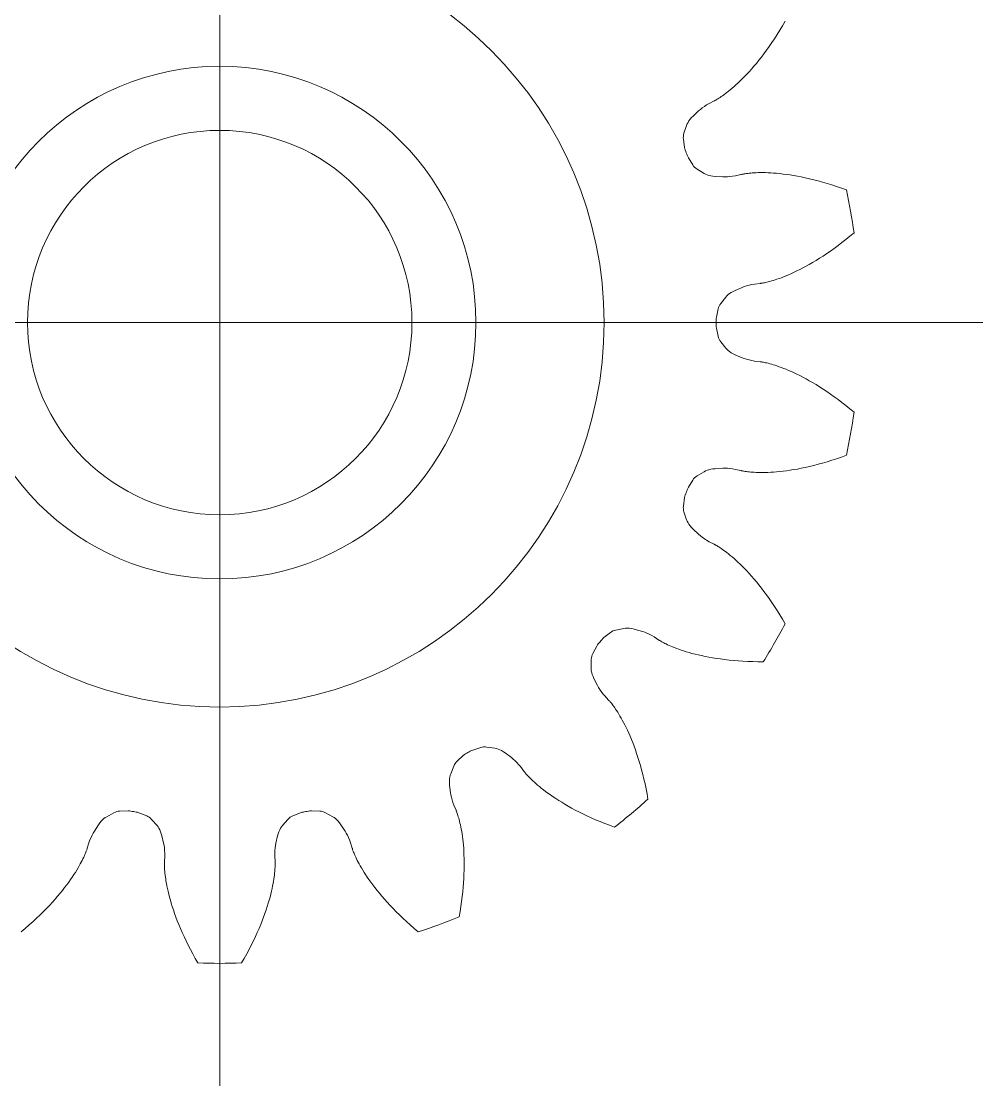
# Model space of a CAD drawing. Header units: millimetres. Extents: x 278858 to 279223, y 218711 to 219074.
# Drawn here: x 278980.17 to 278995.18, y 218908.92 to 218925.53 of the extents above; entities that cross this region are included whole.
import ezdxf

# ---------------------------------------------------------------- set-up
doc = ezdxf.new("R2010")
doc.units = ezdxf.units.MM
doc.header["$LTSCALE"] = 2
doc.layers.add('AM_9', color=251, linetype='Continuous', lineweight=15)

msp = doc.modelspace()

# ---------------------------------------------------------------- linework, layer by layer
at = {"layer": 'AM_9'}
for p, q in [((278983.271, 218920.828), (278983.271, 218932.739)), ((278992.055, 218925.459), (278992.097, 218925.53)), ((278991.972, 218925.323), (278992.013, 218925.39)), ((278992.013, 218925.39), (278992.055, 218925.459)), ((278991.848, 218925.137), (278991.889, 218925.197)), ((278991.889, 218925.197), (278991.93, 218925.259)), ((278991.93, 218925.259), (278991.972, 218925.323)), ((278991.726, 218924.973), (278991.766, 218925.025)), ((278991.766, 218925.025), (278991.807, 218925.08)), ((278991.807, 218925.08), (278991.848, 218925.137)), ((278991.609, 218924.829), (278991.648, 218924.874)), ((278991.648, 218924.874), (278991.687, 218924.922)), ((278991.687, 218924.922), (278991.726, 218924.973)), ((278991.462, 218924.667), (278991.498, 218924.704)), ((278991.498, 218924.704), (278991.534, 218924.744)), ((278991.534, 218924.744), (278991.571, 218924.785)), ((278991.571, 218924.785), (278991.609, 218924.829)), ((278991.27, 218924.485), (278991.299, 218924.511)), ((278991.299, 218924.511), (278991.33, 218924.538)), ((278991.33, 218924.538), (278991.361, 218924.567)), ((278991.361, 218924.567), (278991.394, 218924.599)), ((278991.394, 218924.599), (278991.428, 218924.632)), ((278991.428, 218924.632), (278991.462, 218924.667)), ((278991.081, 218924.342), (278991.1, 218924.355)), ((278991.1, 218924.355), (278991.12, 218924.368)), ((278991.12, 218924.368), (278991.141, 218924.384)), ((278991.141, 218924.384), (278991.164, 218924.401)), ((278991.164, 218924.401), (278991.189, 218924.419)), ((278991.189, 218924.419), (278991.214, 218924.44)), ((278991.214, 218924.44), (278991.241, 218924.461)), ((278991.241, 218924.461), (278991.27, 218924.485)), ((278990.774, 218924.156), (278990.804, 218924.18)), ((278990.804, 218924.18), (278990.836, 218924.203)), ((278990.836, 218924.203), (278990.872, 218924.226)), ((278990.872, 218924.226), (278990.911, 218924.248)), ((278990.911, 218924.248), (278990.99, 218924.289)), ((278990.99, 218924.289), (278990.993, 218924.29)), ((278990.993, 218924.29), (278990.998, 218924.293)), ((278990.998, 218924.293), (278991.004, 218924.296)), ((278991.004, 218924.296), (278991.013, 218924.301)), ((278991.013, 218924.301), (278991.023, 218924.306)), ((278991.023, 218924.306), (278991.035, 218924.313)), ((278991.035, 218924.313), (278991.049, 218924.322)), ((278991.049, 218924.322), (278991.064, 218924.331)), ((278991.064, 218924.331), (278991.081, 218924.342)), ((278990.615, 218924.002), (278990.636, 218924.027)), ((278990.636, 218924.027), (278990.661, 218924.052)), ((278990.661, 218924.052), (278990.747, 218924.133)), ((278990.747, 218924.133), (278990.774, 218924.156)), ((278990.518, 218923.784), (278990.559, 218923.906)), ((278990.559, 218923.906), (278990.568, 218923.929)), ((278990.568, 218923.929), (278990.581, 218923.953)), ((278990.581, 218923.953), (278990.596, 218923.977)), ((278990.596, 218923.977), (278990.615, 218924.002)), ((278990.507, 218923.713), (278990.508, 218923.736)), ((278990.509, 218923.692), (278990.507, 218923.713)), ((278990.508, 218923.736), (278990.512, 218923.759)), ((278990.527, 218923.561), (278990.509, 218923.692)), ((278990.512, 218923.759), (278990.518, 218923.784)), ((278990.532, 218923.54), (278990.527, 218923.561)), ((278990.539, 218923.518), (278990.532, 218923.54)), ((278990.576, 218923.419), (278990.568, 218923.44)), ((278990.586, 218923.399), (278990.576, 218923.419)), ((278990.656, 218923.288), (278990.586, 218923.399)), ((278990.669, 218923.27), (278990.656, 218923.288)), ((278990.684, 218923.253), (278990.669, 218923.27)), ((278990.702, 218923.237), (278990.684, 218923.253)), ((278990.722, 218923.223), (278990.702, 218923.237)), ((278990.832, 218923.156), (278990.722, 218923.223)), ((278990.854, 218923.144), (278990.832, 218923.156)), ((278990.879, 218923.133), (278990.854, 218923.144)), ((278990.906, 218923.125), (278990.879, 218923.133)), ((278990.936, 218923.118), (278990.906, 218923.125)), ((278990.969, 218923.112), (278990.936, 218923.118)), ((278991.004, 218923.109), (278990.969, 218923.112)), ((278991.122, 218923.103), (278991.004, 218923.109)), ((278991.158, 218923.102), (278991.122, 218923.103)), ((278991.195, 218923.103), (278991.158, 218923.102)), ((278991.235, 218923.106), (278991.195, 218923.103)), ((278991.278, 218923.112), (278991.235, 218923.106)), ((278991.322, 218923.119), (278991.278, 218923.112)), ((278991.408, 218923.139), (278991.322, 218923.119)), ((278991.411, 218923.14), (278991.408, 218923.139)), ((278991.417, 218923.141), (278991.411, 218923.14)), ((278991.424, 218923.143), (278991.417, 218923.141)), ((278991.434, 218923.145), (278991.424, 218923.143)), ((278991.445, 218923.147), (278991.434, 218923.145)), ((278991.459, 218923.15), (278991.445, 218923.147)), ((278991.475, 218923.152), (278991.459, 218923.15)), ((278991.493, 218923.155), (278991.475, 218923.152)), ((278991.513, 218923.157), (278991.493, 218923.155)), ((278991.535, 218923.159), (278991.513, 218923.157)), ((278991.559, 218923.162), (278991.535, 218923.159)), ((278991.585, 218923.164), (278991.559, 218923.162)), ((278991.614, 218923.166), (278991.585, 218923.164)), ((278991.644, 218923.167), (278991.614, 218923.166)), ((278991.677, 218923.168), (278991.644, 218923.167)), ((278991.712, 218923.168), (278991.677, 218923.168)), ((278991.749, 218923.168), (278991.712, 218923.168)), ((278991.788, 218923.168), (278991.749, 218923.168)), ((278991.829, 218923.166), (278991.788, 218923.168)), ((278991.872, 218923.164), (278991.829, 218923.166)), ((278991.917, 218923.162), (278991.872, 218923.164)), ((278991.964, 218923.158), (278991.917, 218923.162)), ((278992.013, 218923.153), (278991.964, 218923.158)), ((278992.064, 218923.147), (278992.013, 218923.153)), ((278992.118, 218923.141), (278992.064, 218923.147)), ((278992.173, 218923.133), (278992.118, 218923.141)), ((278992.23, 218923.124), (278992.173, 218923.133)), ((278992.289, 218923.113), (278992.23, 218923.124)), ((278992.349, 218923.102), (278992.289, 218923.113)), ((278992.412, 218923.089), (278992.349, 218923.102)), ((278992.477, 218923.074), (278992.412, 218923.089)), ((278992.543, 218923.058), (278992.477, 218923.074)), ((278992.611, 218923.041), (278992.543, 218923.058)), ((278992.681, 218923.022), (278992.611, 218923.041)), ((278992.752, 218923.001), (278992.681, 218923.022)), ((278992.825, 218922.978), (278992.752, 218923.001)), ((278992.9, 218922.954), (278992.825, 218922.978)), ((278992.976, 218922.928), (278992.9, 218922.954)), ((278993.054, 218922.899), (278992.976, 218922.928)), ((278993.109, 218922.175), (278993.173, 218922.228)), ((278992.863, 218921.986), (278992.923, 218922.03)), ((278992.923, 218922.03), (278992.984, 218922.076)), ((278992.984, 218922.076), (278993.046, 218922.124)), ((278993.046, 218922.124), (278993.109, 218922.175)), ((278992.634, 218921.831), (278992.69, 218921.867)), ((278992.69, 218921.867), (278992.746, 218921.904)), ((278992.746, 218921.904), (278992.804, 218921.944)), ((278992.804, 218921.944), (278992.863, 218921.986)), ((278992.375, 218921.681), (278992.424, 218921.708)), ((278992.424, 218921.708), (278992.474, 218921.736)), ((278992.474, 218921.736), (278992.526, 218921.765)), ((278992.526, 218921.765), (278992.579, 218921.797)), ((278992.579, 218921.797), (278992.634, 218921.831)), ((278992.003, 218921.516), (278992.038, 218921.529)), ((278992.038, 218921.529), (278992.074, 218921.543)), ((278992.074, 218921.543), (278992.112, 218921.558)), ((278992.112, 218921.558), (278992.152, 218921.575)), ((278992.152, 218921.575), (278992.194, 218921.593)), ((278992.194, 218921.593), (278992.237, 218921.613)), ((278992.237, 218921.613), (278992.281, 218921.634)), ((278992.281, 218921.634), (278992.327, 218921.657)), ((278992.327, 218921.657), (278992.375, 218921.681)), ((278991.318, 218921.33), (278991.427, 218921.377)), ((278991.427, 218921.377), (278991.46, 218921.389)), ((278991.46, 218921.389), (278991.496, 218921.401)), ((278991.496, 218921.401), (278991.534, 218921.412)), ((278991.534, 218921.412), (278991.576, 218921.421)), ((278991.576, 218921.421), (278991.62, 218921.429)), ((278991.62, 218921.429), (278991.708, 218921.44)), ((278991.708, 218921.44), (278991.711, 218921.44)), ((278991.711, 218921.44), (278991.717, 218921.441)), ((278991.717, 218921.441), (278991.724, 218921.442)), ((278991.724, 218921.442), (278991.734, 218921.443)), ((278991.734, 218921.443), (278991.745, 218921.445)), ((278991.745, 218921.445), (278991.759, 218921.448)), ((278991.759, 218921.448), (278991.775, 218921.451)), ((278991.775, 218921.451), (278991.792, 218921.455)), ((278991.792, 218921.455), (278991.812, 218921.459)), ((278991.812, 218921.459), (278991.834, 218921.464)), ((278991.834, 218921.464), (278991.857, 218921.47)), ((278991.857, 218921.47), (278991.883, 218921.478)), ((278991.883, 218921.478), (278991.91, 218921.486)), ((278991.91, 218921.486), (278991.939, 218921.495)), ((278991.939, 218921.495), (278991.97, 218921.505)), ((278991.97, 218921.505), (278992.003, 218921.516)), ((278991.092, 218921.127), (278991.172, 218921.227)), ((278991.172, 218921.227), (278991.189, 218921.246)), ((278991.189, 218921.246), (278991.208, 218921.264)), ((278991.208, 218921.264), (278991.231, 218921.282)), ((278991.231, 218921.282), (278991.257, 218921.299)), ((278991.257, 218921.299), (278991.286, 218921.315)), ((278991.286, 218921.315), (278991.318, 218921.33)), ((278991.024, 218920.915), (278991.052, 218921.043)), ((278991.052, 218921.043), (278991.057, 218921.064)), ((278991.057, 218921.064), (278991.066, 218921.086)), ((278991.066, 218921.086), (278991.077, 218921.106)), ((278991.077, 218921.106), (278991.092, 218921.127)), ((278991.021, 218920.893), (278991.024, 218920.915)), ((278991.021, 218920.87), (278991.021, 218920.893)), ((278983.271, 218920.828), (278971.361, 218920.828)), ((278983.271, 218920.828), (278995.181, 218920.828)), ((278983.271, 218920.828), (278983.271, 218908.918)), ((278991.021, 218920.764), (278991.021, 218920.787)), ((278991.024, 218920.742), (278991.021, 218920.764)), ((278991.052, 218920.614), (278991.024, 218920.742)), ((278991.057, 218920.592), (278991.052, 218920.614)), ((278991.066, 218920.571), (278991.057, 218920.592)), ((278991.077, 218920.55), (278991.066, 218920.571)), ((278991.092, 218920.53), (278991.077, 218920.55)), ((278991.172, 218920.429), (278991.092, 218920.53)), ((278991.189, 218920.411), (278991.172, 218920.429)), ((278991.208, 218920.392), (278991.189, 218920.411)), ((278991.231, 218920.375), (278991.208, 218920.392)), ((278991.257, 218920.358), (278991.231, 218920.375)), ((278991.286, 218920.342), (278991.257, 218920.358)), ((278991.318, 218920.327), (278991.286, 218920.342)), ((278991.427, 218920.28), (278991.318, 218920.327)), ((278991.46, 218920.267), (278991.427, 218920.28)), ((278991.496, 218920.256), (278991.46, 218920.267)), ((278991.534, 218920.245), (278991.496, 218920.256)), ((278991.576, 218920.236), (278991.534, 218920.245)), ((278991.62, 218920.228), (278991.576, 218920.236)), ((278991.708, 218920.217), (278991.62, 218920.228)), ((278991.711, 218920.216), (278991.708, 218920.217)), ((278991.717, 218920.216), (278991.711, 218920.216)), ((278991.724, 218920.215), (278991.717, 218920.216)), ((278991.734, 218920.213), (278991.724, 218920.215)), ((278991.745, 218920.212), (278991.734, 218920.213)), ((278991.759, 218920.209), (278991.745, 218920.212)), ((278991.775, 218920.206), (278991.759, 218920.209)), ((278991.792, 218920.202), (278991.775, 218920.206)), ((278991.812, 218920.198), (278991.792, 218920.202)), ((278991.834, 218920.193), (278991.812, 218920.198)), ((278991.857, 218920.186), (278991.834, 218920.193)), ((278991.883, 218920.179), (278991.857, 218920.186)), ((278991.91, 218920.171), (278991.883, 218920.179)), ((278991.939, 218920.162), (278991.91, 218920.171)), ((278991.97, 218920.152), (278991.939, 218920.162)), ((278992.003, 218920.14), (278991.97, 218920.152)), ((278992.038, 218920.128), (278992.003, 218920.14)), ((278992.074, 218920.114), (278992.038, 218920.128)), ((278992.112, 218920.099), (278992.074, 218920.114)), ((278992.152, 218920.082), (278992.112, 218920.099)), ((278992.194, 218920.064), (278992.152, 218920.082)), ((278992.237, 218920.044), (278992.194, 218920.064)), ((278992.281, 218920.023), (278992.237, 218920.044)), ((278992.327, 218920), (278992.281, 218920.023)), ((278992.375, 218919.976), (278992.327, 218920)), ((278992.424, 218919.949), (278992.375, 218919.976)), ((278992.474, 218919.921), (278992.424, 218919.949)), ((278992.526, 218919.891), (278992.474, 218919.921)), ((278992.579, 218919.86), (278992.526, 218919.891)), ((278992.634, 218919.826), (278992.579, 218919.86)), ((278992.69, 218919.79), (278992.634, 218919.826)), ((278992.746, 218919.753), (278992.69, 218919.79)), ((278992.804, 218919.713), (278992.746, 218919.753)), ((278992.863, 218919.671), (278992.804, 218919.713)), ((278992.923, 218919.627), (278992.863, 218919.671)), ((278992.984, 218919.581), (278992.923, 218919.627)), ((278993.046, 218919.532), (278992.984, 218919.581)), ((278993.109, 218919.482), (278993.046, 218919.532)), ((278993.173, 218919.429), (278993.109, 218919.482)), ((278992.825, 218918.679), (278992.9, 218918.703)), ((278992.9, 218918.703), (278992.976, 218918.729)), ((278992.976, 218918.729), (278993.054, 218918.757)), ((278990.879, 218918.523), (278990.906, 218918.532)), ((278990.906, 218918.532), (278990.936, 218918.539)), ((278990.936, 218918.539), (278990.969, 218918.544)), ((278990.969, 218918.544), (278991.004, 218918.548)), ((278991.004, 218918.548), (278991.122, 218918.554)), ((278991.122, 218918.554), (278991.158, 218918.555)), ((278991.158, 218918.555), (278991.195, 218918.554)), ((278991.195, 218918.554), (278991.235, 218918.55)), ((278991.235, 218918.55), (278991.278, 218918.545)), ((278991.278, 218918.545), (278991.322, 218918.537)), ((278991.322, 218918.537), (278991.408, 218918.518)), ((278992.173, 218918.524), (278992.23, 218918.533)), ((278992.23, 218918.533), (278992.289, 218918.543)), ((278992.289, 218918.543), (278992.349, 218918.555)), ((278992.349, 218918.555), (278992.412, 218918.568)), ((278992.412, 218918.568), (278992.477, 218918.583)), ((278992.477, 218918.583), (278992.543, 218918.599)), ((278992.543, 218918.599), (278992.611, 218918.616)), ((278992.611, 218918.616), (278992.681, 218918.635)), ((278992.681, 218918.635), (278992.752, 218918.656)), ((278992.752, 218918.656), (278992.825, 218918.679)), ((278990.586, 218918.258), (278990.656, 218918.369)), ((278990.656, 218918.369), (278990.669, 218918.387)), ((278990.669, 218918.387), (278990.684, 218918.404)), ((278990.684, 218918.404), (278990.702, 218918.42)), ((278990.702, 218918.42), (278990.722, 218918.434)), ((278990.722, 218918.434), (278990.832, 218918.501)), ((278990.832, 218918.501), (278990.854, 218918.513)), ((278990.854, 218918.513), (278990.879, 218918.523)), ((278991.408, 218918.518), (278991.411, 218918.517)), ((278991.411, 218918.517), (278991.417, 218918.515)), ((278991.417, 218918.515), (278991.424, 218918.514)), ((278991.424, 218918.514), (278991.434, 218918.512)), ((278991.434, 218918.512), (278991.445, 218918.51)), ((278991.445, 218918.51), (278991.459, 218918.507)), ((278991.459, 218918.507), (278991.475, 218918.505)), ((278991.475, 218918.505), (278991.493, 218918.502)), ((278991.493, 218918.502), (278991.513, 218918.5)), ((278991.513, 218918.5), (278991.535, 218918.497)), ((278991.535, 218918.497), (278991.559, 218918.495)), ((278991.559, 218918.495), (278991.585, 218918.493)), ((278991.585, 218918.493), (278991.614, 218918.491)), ((278991.614, 218918.491), (278991.644, 218918.49)), ((278991.644, 218918.49), (278991.677, 218918.489)), ((278991.677, 218918.489), (278991.712, 218918.488)), ((278991.712, 218918.488), (278991.749, 218918.488)), ((278991.749, 218918.488), (278991.788, 218918.489)), ((278991.788, 218918.489), (278991.829, 218918.49)), ((278991.829, 218918.49), (278991.872, 218918.492)), ((278991.872, 218918.492), (278991.917, 218918.495)), ((278991.917, 218918.495), (278991.964, 218918.499)), ((278991.964, 218918.499), (278992.013, 218918.504)), ((278992.013, 218918.504), (278992.064, 218918.509)), ((278992.064, 218918.509), (278992.118, 218918.516)), ((278992.118, 218918.516), (278992.173, 218918.524)), ((278990.568, 218918.217), (278990.576, 218918.238)), ((278990.576, 218918.238), (278990.586, 218918.258)), ((278990.509, 218917.965), (278990.527, 218918.096)), ((278990.527, 218918.096), (278990.532, 218918.117)), ((278990.532, 218918.117), (278990.539, 218918.139)), ((278990.507, 218917.943), (278990.509, 218917.965)), ((278990.508, 218917.921), (278990.507, 218917.943)), ((278990.512, 218917.897), (278990.508, 218917.921)), ((278990.518, 218917.873), (278990.512, 218917.897)), ((278990.559, 218917.751), (278990.518, 218917.873)), ((278990.568, 218917.728), (278990.559, 218917.751)), ((278990.581, 218917.704), (278990.568, 218917.728)), ((278990.596, 218917.68), (278990.581, 218917.704)), ((278990.615, 218917.655), (278990.596, 218917.68)), ((278990.636, 218917.63), (278990.615, 218917.655)), ((278990.661, 218917.605), (278990.636, 218917.63)), ((278990.747, 218917.524), (278990.661, 218917.605)), ((278990.774, 218917.5), (278990.747, 218917.524)), ((278990.804, 218917.477), (278990.774, 218917.5)), ((278990.836, 218917.454), (278990.804, 218917.477)), ((278990.872, 218917.431), (278990.836, 218917.454)), ((278990.911, 218917.408), (278990.872, 218917.431)), ((278990.99, 218917.368), (278990.911, 218917.408)), ((278990.993, 218917.367), (278990.99, 218917.368)), ((278990.998, 218917.364), (278990.993, 218917.367)), ((278991.004, 218917.361), (278990.998, 218917.364)), ((278991.013, 218917.356), (278991.004, 218917.361)), ((278991.023, 218917.35), (278991.013, 218917.356)), ((278991.035, 218917.343), (278991.023, 218917.35)), ((278991.049, 218917.335), (278991.035, 218917.343)), ((278991.064, 218917.326), (278991.049, 218917.335)), ((278991.081, 218917.315), (278991.064, 218917.326)), ((278991.1, 218917.302), (278991.081, 218917.315)), ((278991.12, 218917.288), (278991.1, 218917.302)), ((278991.141, 218917.273), (278991.12, 218917.288)), ((278991.164, 218917.256), (278991.141, 218917.273)), ((278991.189, 218917.238), (278991.164, 218917.256)), ((278991.214, 218917.217), (278991.189, 218917.238)), ((278991.241, 218917.195), (278991.214, 218917.217)), ((278991.27, 218917.172), (278991.241, 218917.195)), ((278991.299, 218917.146), (278991.27, 218917.172)), ((278991.33, 218917.119), (278991.299, 218917.146)), ((278991.361, 218917.089), (278991.33, 218917.119)), ((278991.394, 218917.058), (278991.361, 218917.089)), ((278991.428, 218917.025), (278991.394, 218917.058)), ((278991.462, 218916.99), (278991.428, 218917.025)), ((278991.498, 218916.953), (278991.462, 218916.99)), ((278991.534, 218916.913), (278991.498, 218916.953)), ((278991.571, 218916.872), (278991.534, 218916.913)), ((278991.609, 218916.828), (278991.571, 218916.872)), ((278991.648, 218916.782), (278991.609, 218916.828)), ((278991.687, 218916.734), (278991.648, 218916.782)), ((278991.726, 218916.684), (278991.687, 218916.734)), ((278991.766, 218916.632), (278991.726, 218916.684)), ((278991.807, 218916.577), (278991.766, 218916.632)), ((278991.848, 218916.52), (278991.807, 218916.577)), ((278991.889, 218916.46), (278991.848, 218916.52)), ((278991.93, 218916.398), (278991.889, 218916.46)), ((278991.972, 218916.334), (278991.93, 218916.398)), ((278992.013, 218916.267), (278991.972, 218916.334)), ((278992.055, 218916.198), (278992.013, 218916.267)), ((278989.454, 218916.03), (278989.58, 218916.055)), ((278989.58, 218916.055), (278989.605, 218916.059)), ((278989.605, 218916.059), (278989.632, 218916.06)), ((278989.632, 218916.06), (278989.661, 218916.059)), ((278989.661, 218916.059), (278989.691, 218916.056)), ((278989.691, 218916.056), (278989.724, 218916.049)), ((278989.724, 218916.049), (278989.758, 218916.04)), ((278989.758, 218916.04), (278989.871, 218916.006)), ((278992.097, 218916.126), (278992.055, 218916.198)), ((278989.235, 218915.879), (278989.249, 218915.896)), ((278989.249, 218915.896), (278989.265, 218915.911)), ((278989.265, 218915.911), (278989.37, 218915.991)), ((278989.37, 218915.991), (278989.388, 218916.004)), ((278989.388, 218916.004), (278989.408, 218916.015)), ((278989.408, 218916.015), (278989.43, 218916.024)), ((278989.43, 218916.024), (278989.454, 218916.03)), ((278989.871, 218916.006), (278989.905, 218915.995)), ((278989.905, 218915.995), (278989.94, 218915.981)), ((278989.94, 218915.981), (278989.976, 218915.964)), ((278989.976, 218915.964), (278990.014, 218915.944)), ((278990.014, 218915.944), (278990.053, 218915.922)), ((278990.053, 218915.922), (278990.127, 218915.874)), ((278990.127, 218915.874), (278990.13, 218915.872)), ((278990.13, 218915.872), (278990.134, 218915.869)), ((278989.094, 218915.662), (278989.155, 218915.779)), ((278989.155, 218915.779), (278989.167, 218915.797)), ((278989.167, 218915.797), (278989.181, 218915.815)), ((278990.134, 218915.869), (278990.141, 218915.865)), ((278990.141, 218915.865), (278990.149, 218915.86)), ((278990.149, 218915.86), (278990.159, 218915.854)), ((278990.159, 218915.854), (278990.171, 218915.847)), ((278990.171, 218915.847), (278990.185, 218915.839)), ((278990.185, 218915.839), (278990.201, 218915.831)), ((278990.201, 218915.831), (278990.219, 218915.821)), ((278990.219, 218915.821), (278990.239, 218915.812)), ((278990.239, 218915.812), (278990.261, 218915.801)), ((278990.261, 218915.801), (278990.285, 218915.79)), ((278990.285, 218915.79), (278990.311, 218915.779)), ((278990.311, 218915.779), (278990.34, 218915.767)), ((278990.34, 218915.767), (278990.37, 218915.755)), ((278990.37, 218915.755), (278990.403, 218915.742)), ((278990.403, 218915.742), (278990.437, 218915.73)), ((278990.437, 218915.73), (278990.474, 218915.717)), ((278990.474, 218915.717), (278990.513, 218915.704)), ((278989.067, 218915.444), (278989.07, 218915.573)), ((278989.07, 218915.573), (278989.072, 218915.598)), ((278989.072, 218915.598), (278989.077, 218915.621)), ((278989.077, 218915.621), (278989.084, 218915.643)), ((278989.084, 218915.643), (278989.094, 218915.662)), ((278990.513, 218915.704), (278990.554, 218915.692)), ((278990.554, 218915.692), (278990.598, 218915.679)), ((278990.598, 218915.679), (278990.643, 218915.666)), ((278990.643, 218915.666), (278990.691, 218915.654)), ((278990.691, 218915.654), (278990.741, 218915.642)), ((278990.741, 218915.642), (278990.793, 218915.63)), ((278990.793, 218915.63), (278990.848, 218915.618)), ((278990.848, 218915.618), (278990.904, 218915.607)), ((278990.904, 218915.607), (278990.963, 218915.597)), ((278990.963, 218915.597), (278991.024, 218915.587)), ((278991.024, 218915.587), (278991.088, 218915.578)), ((278991.088, 218915.578), (278991.153, 218915.57)), ((278991.153, 218915.57), (278991.221, 218915.562)), ((278991.221, 218915.562), (278991.291, 218915.555)), ((278991.291, 218915.555), (278991.363, 218915.549)), ((278991.363, 218915.549), (278991.437, 218915.544)), ((278991.437, 218915.544), (278991.514, 218915.541)), ((278991.514, 218915.541), (278991.592, 218915.538)), ((278989.068, 218915.419), (278989.067, 218915.444)), ((278989.071, 218915.392), (278989.068, 218915.419)), ((278989.077, 218915.364), (278989.071, 218915.392)), ((278991.592, 218915.538), (278991.673, 218915.536)), ((278991.673, 218915.536), (278991.756, 218915.536)), ((278989.086, 218915.335), (278989.077, 218915.364)), ((278989.098, 218915.304), (278989.086, 218915.335)), ((278989.113, 218915.272), (278989.098, 218915.304)), ((278989.166, 218915.166), (278989.113, 218915.272)), ((278989.183, 218915.135), (278989.166, 218915.166)), ((278989.203, 218915.103), (278989.183, 218915.135)), ((278989.226, 218915.07), (278989.203, 218915.103)), ((278989.252, 218915.036), (278989.226, 218915.07)), ((278989.281, 218915.001), (278989.252, 218915.036)), ((278989.341, 218914.937), (278989.281, 218915.001)), ((278989.343, 218914.935), (278989.341, 218914.937)), ((278989.347, 218914.931), (278989.343, 218914.935)), ((278989.352, 218914.925), (278989.347, 218914.931)), ((278989.359, 218914.918), (278989.352, 218914.925)), ((278989.366, 218914.909), (278989.359, 218914.918)), ((278989.375, 218914.898), (278989.366, 218914.909)), ((278989.385, 218914.886), (278989.375, 218914.898)), ((278989.396, 218914.871), (278989.385, 218914.886)), ((278989.409, 218914.855), (278989.396, 218914.871)), ((278989.422, 218914.837), (278989.409, 218914.855)), ((278989.436, 218914.817), (278989.422, 218914.837)), ((278989.451, 218914.796), (278989.436, 218914.817)), ((278989.467, 218914.772), (278989.451, 218914.796)), ((278989.483, 218914.746), (278989.467, 218914.772)), ((278989.5, 218914.718), (278989.483, 218914.746)), ((278989.518, 218914.688), (278989.5, 218914.718)), ((278989.536, 218914.656), (278989.518, 218914.688)), ((278989.555, 218914.622), (278989.536, 218914.656)), ((278989.575, 218914.586), (278989.555, 218914.622)), ((278989.595, 218914.548), (278989.575, 218914.586)), ((278989.615, 218914.507), (278989.595, 218914.548)), ((278989.635, 218914.465), (278989.615, 218914.507)), ((278989.655, 218914.42), (278989.635, 218914.465)), ((278989.676, 218914.373), (278989.655, 218914.42)), ((278989.697, 218914.323), (278989.676, 218914.373)), ((278989.718, 218914.272), (278989.697, 218914.323)), ((278989.738, 218914.218), (278989.718, 218914.272)), ((278989.759, 218914.161), (278989.738, 218914.218)), ((278986.976, 218913.982), (278987.073, 218914.071)), ((278987.073, 218914.071), (278987.09, 218914.085)), ((278987.09, 218914.085), (278987.11, 218914.096)), ((278987.182, 218914.138), (278987.202, 218914.149)), ((278987.202, 218914.149), (278987.222, 218914.157)), ((278987.222, 218914.157), (278987.348, 218914.197)), ((278987.348, 218914.197), (278987.369, 218914.203)), ((278987.369, 218914.203), (278987.391, 218914.206)), ((278987.391, 218914.206), (278987.415, 218914.207)), ((278987.415, 218914.207), (278987.44, 218914.204)), ((278987.44, 218914.204), (278987.567, 218914.186)), ((278987.567, 218914.186), (278987.592, 218914.18)), ((278987.592, 218914.18), (278987.617, 218914.172)), ((278987.617, 218914.172), (278987.644, 218914.161)), ((278987.644, 218914.161), (278987.672, 218914.148)), ((278987.672, 218914.148), (278987.7, 218914.131)), ((278987.7, 218914.131), (278987.729, 218914.111)), ((278987.729, 218914.111), (278987.824, 218914.04)), ((278989.779, 218914.103), (278989.759, 218914.161)), ((278989.799, 218914.042), (278989.779, 218914.103)), ((278986.876, 218913.786), (278986.923, 218913.906)), ((278986.923, 218913.906), (278986.934, 218913.929)), ((278986.934, 218913.929), (278986.946, 218913.949)), ((278986.946, 218913.949), (278986.96, 218913.967)), ((278986.96, 218913.967), (278986.976, 218913.982)), ((278987.824, 218914.04), (278987.851, 218914.017)), ((278987.851, 218914.017), (278987.879, 218913.992)), ((278987.879, 218913.992), (278987.908, 218913.964)), ((278987.908, 218913.964), (278987.937, 218913.933)), ((278987.937, 218913.933), (278987.966, 218913.898)), ((278987.966, 218913.898), (278988.019, 218913.828)), ((278989.819, 218913.979), (278989.799, 218914.042)), ((278989.838, 218913.914), (278989.819, 218913.979)), ((278989.857, 218913.846), (278989.838, 218913.914)), ((278986.858, 218913.708), (278986.862, 218913.736)), ((278986.862, 218913.736), (278986.868, 218913.763)), ((278986.868, 218913.763), (278986.876, 218913.786)), ((278988.019, 218913.828), (278988.021, 218913.825)), ((278988.021, 218913.825), (278988.024, 218913.821)), ((278988.024, 218913.821), (278988.029, 218913.815)), ((278988.029, 218913.815), (278988.035, 218913.807)), ((278988.035, 218913.807), (278988.042, 218913.798)), ((278988.042, 218913.798), (278988.051, 218913.787)), ((278988.051, 218913.787), (278988.062, 218913.775)), ((278988.062, 218913.775), (278988.074, 218913.762)), ((278988.074, 218913.762), (278988.088, 218913.747)), ((278988.088, 218913.747), (278988.103, 218913.731)), ((278988.103, 218913.731), (278988.12, 218913.714)), ((278988.12, 218913.714), (278988.139, 218913.695)), ((278989.875, 218913.776), (278989.857, 218913.846)), ((278989.893, 218913.704), (278989.875, 218913.776)), ((278986.857, 218913.677), (278986.858, 218913.708)), ((278986.857, 218913.644), (278986.857, 218913.677)), ((278986.86, 218913.609), (278986.857, 218913.644)), ((278986.874, 218913.491), (278986.86, 218913.609)), ((278988.139, 218913.695), (278988.16, 218913.675)), ((278988.16, 218913.675), (278988.182, 218913.655)), ((278988.182, 218913.655), (278988.207, 218913.633)), ((278988.207, 218913.633), (278988.233, 218913.61)), ((278988.233, 218913.61), (278988.261, 218913.586)), ((278988.261, 218913.586), (278988.291, 218913.562)), ((278988.291, 218913.562), (278988.324, 218913.537)), ((278989.91, 218913.629), (278989.893, 218913.704)), ((278989.926, 218913.552), (278989.91, 218913.629)), ((278989.942, 218913.473), (278989.926, 218913.552)), ((278986.879, 218913.456), (278986.874, 218913.491)), ((278986.887, 218913.419), (278986.879, 218913.456)), ((278986.897, 218913.381), (278986.887, 218913.419)), ((278986.91, 218913.34), (278986.897, 218913.381)), ((278988.324, 218913.537), (278988.358, 218913.51)), ((278988.358, 218913.51), (278988.395, 218913.484)), ((278988.395, 218913.484), (278988.433, 218913.456)), ((278988.433, 218913.456), (278988.474, 218913.428)), ((278988.474, 218913.428), (278988.517, 218913.4)), ((278988.517, 218913.4), (278988.562, 218913.371)), ((278989.956, 218913.391), (278989.942, 218913.473)), ((278986.925, 218913.297), (278986.91, 218913.34)), ((278986.96, 218913.216), (278986.925, 218913.297)), ((278986.961, 218913.213), (278986.96, 218913.216)), ((278986.963, 218913.208), (278986.961, 218913.213)), ((278988.562, 218913.371), (278988.609, 218913.341)), ((278988.609, 218913.341), (278988.658, 218913.312)), ((278988.658, 218913.312), (278988.71, 218913.282)), ((278988.71, 218913.282), (278988.764, 218913.251)), ((278988.764, 218913.251), (278988.821, 218913.221)), ((278988.821, 218913.221), (278988.879, 218913.191)), ((278981.421, 218913.045), (278981.442, 218913.068)), ((278981.442, 218913.068), (278981.463, 218913.087)), ((278981.463, 218913.087), (278981.485, 218913.104)), ((278981.485, 218913.104), (278981.506, 218913.117)), ((278981.506, 218913.117), (278981.619, 218913.178)), ((278981.619, 218913.178), (278981.642, 218913.189)), ((278981.642, 218913.189), (278981.664, 218913.197)), ((278981.664, 218913.197), (278981.686, 218913.201)), ((278981.686, 218913.201), (278981.708, 218913.203)), ((278981.708, 218913.203), (278981.84, 218913.208)), ((278981.84, 218913.208), (278981.862, 218913.207)), ((278981.862, 218913.207), (278981.884, 218913.204)), ((278981.966, 218913.189), (278981.989, 218913.185)), ((278981.989, 218913.185), (278982.01, 218913.179)), ((278982.01, 218913.179), (278982.131, 218913.128)), ((278982.131, 218913.128), (278982.151, 218913.119)), ((278982.151, 218913.119), (278982.171, 218913.107)), ((278982.171, 218913.107), (278982.189, 218913.092)), ((278982.189, 218913.092), (278982.207, 218913.074)), ((278982.207, 218913.074), (278982.292, 218912.978)), ((278984.25, 218912.978), (278984.335, 218913.074)), ((278984.335, 218913.074), (278984.353, 218913.092)), ((278984.353, 218913.092), (278984.371, 218913.107)), ((278984.371, 218913.107), (278984.391, 218913.119)), ((278984.391, 218913.119), (278984.411, 218913.128)), ((278984.411, 218913.128), (278984.532, 218913.179)), ((278984.532, 218913.179), (278984.553, 218913.185)), ((278984.553, 218913.185), (278984.576, 218913.189)), ((278984.658, 218913.204), (278984.68, 218913.207)), ((278984.68, 218913.207), (278984.702, 218913.208)), ((278984.702, 218913.208), (278984.834, 218913.203)), ((278984.834, 218913.203), (278984.856, 218913.201)), ((278984.856, 218913.201), (278984.878, 218913.197)), ((278984.878, 218913.197), (278984.9, 218913.189)), ((278984.9, 218913.189), (278984.923, 218913.178)), ((278984.923, 218913.178), (278985.036, 218913.117)), ((278985.036, 218913.117), (278985.057, 218913.104)), ((278985.057, 218913.104), (278985.079, 218913.087)), ((278985.079, 218913.087), (278985.1, 218913.068)), ((278985.1, 218913.068), (278985.121, 218913.045)), ((278986.966, 218913.201), (278986.963, 218913.208)), ((278986.97, 218913.192), (278986.966, 218913.201)), ((278986.974, 218913.181), (278986.97, 218913.192)), ((278986.979, 218913.168), (278986.974, 218913.181)), ((278986.984, 218913.153), (278986.979, 218913.168)), ((278986.99, 218913.136), (278986.984, 218913.153)), ((278986.995, 218913.116), (278986.99, 218913.136)), ((278987.002, 218913.095), (278986.995, 218913.116)), ((278987.008, 218913.071), (278987.002, 218913.095)), ((278987.015, 218913.046), (278987.008, 218913.071)), ((278988.879, 218913.191), (278988.94, 218913.16)), ((278988.94, 218913.16), (278989.004, 218913.13)), ((278989.004, 218913.13), (278989.07, 218913.1)), ((278989.07, 218913.1), (278989.138, 218913.07)), ((278989.138, 218913.07), (278989.208, 218913.04)), ((278981.297, 218912.862), (278981.315, 218912.892)), ((278981.315, 218912.892), (278981.38, 218912.991)), ((278981.38, 218912.991), (278981.4, 218913.02)), ((278981.4, 218913.02), (278981.421, 218913.045)), ((278982.292, 218912.978), (278982.308, 218912.958)), ((278982.308, 218912.958), (278982.322, 218912.936)), ((278982.322, 218912.936), (278982.336, 218912.91)), ((278982.336, 218912.91), (278982.348, 218912.882)), ((278982.348, 218912.882), (278982.359, 218912.851)), ((278984.184, 218912.851), (278984.194, 218912.882)), ((278984.194, 218912.882), (278984.207, 218912.91)), ((278984.207, 218912.91), (278984.22, 218912.936)), ((278984.22, 218912.936), (278984.235, 218912.958)), ((278984.235, 218912.958), (278984.25, 218912.978)), ((278985.121, 218913.045), (278985.142, 218913.02)), ((278985.142, 218913.02), (278985.163, 218912.991)), ((278985.163, 218912.991), (278985.227, 218912.892)), ((278985.227, 218912.892), (278985.246, 218912.862)), ((278987.021, 218913.018), (278987.015, 218913.046)), ((278987.028, 218912.988), (278987.021, 218913.018)), ((278987.035, 218912.956), (278987.028, 218912.988)), ((278987.041, 218912.922), (278987.035, 218912.956)), ((278987.048, 218912.886), (278987.041, 218912.922)), ((278987.054, 218912.847), (278987.048, 218912.886)), ((278989.208, 218913.04), (278989.281, 218913.011)), ((278989.281, 218913.011), (278989.356, 218912.982)), ((278989.356, 218912.982), (278989.434, 218912.953)), ((278981.23, 218912.71), (278981.245, 218912.753)), ((278981.245, 218912.753), (278981.262, 218912.792)), ((278981.262, 218912.792), (278981.279, 218912.828)), ((278981.279, 218912.828), (278981.297, 218912.862)), ((278982.359, 218912.851), (278982.368, 218912.817)), ((278982.368, 218912.817), (278982.395, 218912.701)), ((278984.147, 218912.701), (278984.174, 218912.817)), ((278984.174, 218912.817), (278984.184, 218912.851)), ((278985.246, 218912.862), (278985.263, 218912.828)), ((278985.263, 218912.828), (278985.28, 218912.792)), ((278985.28, 218912.792), (278985.297, 218912.753)), ((278985.297, 218912.753), (278985.312, 218912.71)), ((278987.06, 218912.807), (278987.054, 218912.847)), ((278987.065, 218912.764), (278987.06, 218912.807)), ((278987.07, 218912.719), (278987.065, 218912.764)), ((278987.075, 218912.672), (278987.07, 218912.719)), ((278981.175, 218912.545), (278981.181, 218912.562)), ((278981.181, 218912.562), (278981.187, 218912.577)), ((278981.187, 218912.577), (278981.192, 218912.59)), ((278981.192, 218912.59), (278981.196, 218912.601)), ((278981.196, 218912.601), (278981.199, 218912.61)), ((278981.199, 218912.61), (278981.201, 218912.618)), ((278981.201, 218912.618), (278981.203, 218912.623)), ((278981.203, 218912.623), (278981.204, 218912.626)), ((278981.204, 218912.626), (278981.23, 218912.71)), ((278982.395, 218912.701), (278982.402, 218912.667)), ((278982.402, 218912.667), (278982.407, 218912.629)), ((278982.407, 218912.629), (278982.411, 218912.589)), ((278982.411, 218912.589), (278982.413, 218912.547)), ((278984.129, 218912.547), (278984.131, 218912.589)), ((278984.131, 218912.589), (278984.135, 218912.629)), ((278984.135, 218912.629), (278984.14, 218912.667)), ((278984.14, 218912.667), (278984.147, 218912.701)), ((278985.312, 218912.71), (278985.338, 218912.626)), ((278985.338, 218912.626), (278985.339, 218912.623)), ((278985.339, 218912.623), (278985.341, 218912.618)), ((278985.341, 218912.618), (278985.343, 218912.61)), ((278985.343, 218912.61), (278985.346, 218912.601)), ((278985.346, 218912.601), (278985.35, 218912.59)), ((278985.35, 218912.59), (278985.355, 218912.577)), ((278985.355, 218912.577), (278985.361, 218912.562)), ((278985.361, 218912.562), (278985.367, 218912.545)), ((278987.079, 218912.623), (278987.075, 218912.672)), ((278987.082, 218912.571), (278987.079, 218912.623)), ((278987.084, 218912.518), (278987.082, 218912.571)), ((278981.094, 218912.379), (278981.11, 218912.408)), ((278981.11, 218912.408), (278981.124, 218912.435)), ((278981.124, 218912.435), (278981.136, 218912.46)), ((278981.136, 218912.46), (278981.148, 218912.484)), ((278981.148, 218912.484), (278981.158, 218912.506)), ((278981.158, 218912.506), (278981.167, 218912.527)), ((278981.167, 218912.527), (278981.175, 218912.545)), ((278982.408, 218912.405), (278982.407, 218912.397)), ((278982.407, 218912.397), (278982.407, 218912.387)), ((278982.407, 218912.387), (278982.407, 218912.376)), ((278982.413, 218912.502), (278982.408, 218912.414)), ((278982.408, 218912.414), (278982.408, 218912.41)), ((278982.408, 218912.41), (278982.408, 218912.405)), ((278982.413, 218912.547), (278982.413, 218912.502)), ((278984.129, 218912.502), (278984.129, 218912.547)), ((278984.134, 218912.414), (278984.129, 218912.502)), ((278984.134, 218912.41), (278984.134, 218912.414)), ((278984.134, 218912.405), (278984.134, 218912.41)), ((278984.135, 218912.397), (278984.134, 218912.405)), ((278984.135, 218912.387), (278984.135, 218912.397)), ((278984.135, 218912.376), (278984.135, 218912.387)), ((278985.367, 218912.545), (278985.375, 218912.527)), ((278985.375, 218912.527), (278985.384, 218912.506)), ((278985.384, 218912.506), (278985.394, 218912.484)), ((278985.394, 218912.484), (278985.406, 218912.46)), ((278985.406, 218912.46), (278985.418, 218912.435)), ((278985.418, 218912.435), (278985.433, 218912.408)), ((278985.433, 218912.408), (278985.448, 218912.379)), ((278987.086, 218912.462), (278987.084, 218912.518)), ((278987.087, 218912.404), (278987.086, 218912.462)), ((278987.087, 218912.345), (278987.087, 218912.404)), ((278980.994, 218912.212), (278981.017, 218912.248)), ((278981.017, 218912.248), (278981.039, 218912.283)), ((278981.039, 218912.283), (278981.059, 218912.316)), ((278981.059, 218912.316), (278981.077, 218912.348)), ((278981.077, 218912.348), (278981.094, 218912.379)), ((278982.407, 218912.376), (278982.407, 218912.362)), ((278982.407, 218912.362), (278982.407, 218912.346)), ((278982.407, 218912.346), (278982.408, 218912.328)), ((278982.408, 218912.328), (278982.409, 218912.308)), ((278982.409, 218912.308), (278982.41, 218912.285)), ((278982.41, 218912.285), (278982.412, 218912.261)), ((278982.412, 218912.261), (278982.415, 218912.235)), ((278982.415, 218912.235), (278982.418, 218912.206)), ((278984.124, 218912.206), (278984.127, 218912.235)), ((278984.127, 218912.235), (278984.13, 218912.261)), ((278984.13, 218912.261), (278984.132, 218912.285)), ((278984.132, 218912.285), (278984.133, 218912.308)), ((278984.133, 218912.308), (278984.134, 218912.328)), ((278984.134, 218912.328), (278984.135, 218912.346)), ((278984.135, 218912.362), (278984.135, 218912.376)), ((278984.135, 218912.346), (278984.135, 218912.362)), ((278985.448, 218912.379), (278985.465, 218912.348)), ((278985.465, 218912.348), (278985.483, 218912.316)), ((278985.483, 218912.316), (278985.503, 218912.283)), ((278985.503, 218912.283), (278985.525, 218912.248)), ((278985.525, 218912.248), (278985.548, 218912.212)), ((278987.081, 218912.153), (278987.084, 218912.219)), ((278987.084, 218912.219), (278987.086, 218912.283)), ((278987.086, 218912.283), (278987.087, 218912.345)), ((278980.85, 218912.011), (278980.883, 218912.054)), ((278980.883, 218912.054), (278980.913, 218912.095)), ((278980.913, 218912.095), (278980.942, 218912.135)), ((278980.942, 218912.135), (278980.969, 218912.174)), ((278980.969, 218912.174), (278980.994, 218912.212)), ((278982.418, 218912.206), (278982.422, 218912.176)), ((278982.422, 218912.176), (278982.427, 218912.144)), ((278982.427, 218912.144), (278982.432, 218912.109)), ((278982.432, 218912.109), (278982.439, 218912.073)), ((278982.439, 218912.073), (278982.446, 218912.035)), ((278984.096, 218912.035), (278984.103, 218912.073)), ((278984.103, 218912.073), (278984.11, 218912.109)), ((278984.11, 218912.109), (278984.115, 218912.144)), ((278984.115, 218912.144), (278984.12, 218912.176)), ((278984.12, 218912.176), (278984.124, 218912.206)), ((278985.548, 218912.212), (278985.573, 218912.174)), ((278985.573, 218912.174), (278985.6, 218912.135)), ((278985.6, 218912.135), (278985.629, 218912.095)), ((278985.629, 218912.095), (278985.659, 218912.054)), ((278985.659, 218912.054), (278985.692, 218912.011)), ((278987.072, 218912.015), (278987.077, 218912.085)), ((278987.077, 218912.085), (278987.081, 218912.153)), ((278980.741, 218911.876), (278980.78, 218911.922)), ((278980.78, 218911.922), (278980.816, 218911.967)), ((278980.816, 218911.967), (278980.85, 218912.011)), ((278982.446, 218912.035), (278982.455, 218911.995)), ((278982.455, 218911.995), (278982.464, 218911.953)), ((278982.464, 218911.953), (278982.475, 218911.909)), ((278982.475, 218911.909), (278982.487, 218911.863)), ((278984.056, 218911.863), (278984.067, 218911.909)), ((278984.067, 218911.909), (278984.078, 218911.953)), ((278984.078, 218911.953), (278984.088, 218911.995)), ((278984.088, 218911.995), (278984.096, 218912.035)), ((278985.692, 218912.011), (278985.726, 218911.967)), ((278985.726, 218911.967), (278985.763, 218911.922)), ((278985.763, 218911.922), (278985.801, 218911.876)), ((278987.057, 218911.869), (278987.065, 218911.943)), ((278987.065, 218911.943), (278987.072, 218912.015)), ((278980.566, 218911.684), (278980.613, 218911.733)), ((278980.613, 218911.733), (278980.658, 218911.782)), ((278980.658, 218911.782), (278980.701, 218911.83)), ((278980.701, 218911.83), (278980.741, 218911.876)), ((278982.487, 218911.863), (278982.5, 218911.815)), ((278982.5, 218911.815), (278982.514, 218911.766)), ((278982.514, 218911.766), (278982.53, 218911.715)), ((278984.012, 218911.715), (278984.028, 218911.766)), ((278984.028, 218911.766), (278984.042, 218911.815)), ((278984.042, 218911.815), (278984.056, 218911.863)), ((278985.801, 218911.876), (278985.842, 218911.83)), ((278985.842, 218911.83), (278985.884, 218911.782)), ((278985.884, 218911.782), (278985.929, 218911.733)), ((278985.929, 218911.733), (278985.976, 218911.684)), ((278987.036, 218911.715), (278987.047, 218911.793)), ((278987.047, 218911.793), (278987.057, 218911.869)), ((278980.412, 218911.531), (278980.466, 218911.583)), ((278980.466, 218911.583), (278980.517, 218911.634)), ((278980.517, 218911.634), (278980.566, 218911.684)), ((278982.53, 218911.715), (278982.547, 218911.662)), ((278982.547, 218911.662), (278982.566, 218911.607)), ((278982.566, 218911.607), (278982.587, 218911.551)), ((278983.955, 218911.551), (278983.976, 218911.607)), ((278983.976, 218911.607), (278983.995, 218911.662)), ((278983.995, 218911.662), (278984.012, 218911.715)), ((278985.976, 218911.684), (278986.025, 218911.634)), ((278986.025, 218911.634), (278986.077, 218911.583)), ((278986.077, 218911.583), (278986.13, 218911.531)), ((278987.009, 218911.554), (278987.024, 218911.635)), ((278987.024, 218911.635), (278987.036, 218911.715)), ((278980.236, 218911.374), (278980.297, 218911.427)), ((278980.297, 218911.427), (278980.356, 218911.479)), ((278980.356, 218911.479), (278980.412, 218911.531)), ((278982.587, 218911.551), (278982.609, 218911.493)), ((278982.609, 218911.493), (278982.632, 218911.434)), ((278982.632, 218911.434), (278982.658, 218911.373)), ((278983.884, 218911.373), (278983.91, 218911.434)), ((278983.91, 218911.434), (278983.933, 218911.493)), ((278983.933, 218911.493), (278983.955, 218911.551)), ((278986.13, 218911.531), (278986.186, 218911.479)), ((278986.186, 218911.479), (278986.245, 218911.427)), ((278986.245, 218911.427), (278986.306, 218911.374)), ((278980.173, 218911.32), (278980.236, 218911.374)), ((278982.658, 218911.373), (278982.685, 218911.31)), ((278982.685, 218911.31), (278982.714, 218911.246)), ((278982.714, 218911.246), (278982.745, 218911.181)), ((278983.797, 218911.181), (278983.828, 218911.246)), ((278983.828, 218911.246), (278983.857, 218911.31)), ((278983.857, 218911.31), (278983.884, 218911.373)), ((278986.306, 218911.374), (278986.369, 218911.32)), ((278982.745, 218911.181), (278982.778, 218911.114)), ((278982.778, 218911.114), (278982.813, 218911.046)), ((278983.729, 218911.046), (278983.764, 218911.114)), ((278983.764, 218911.114), (278983.797, 218911.181)), ((278982.813, 218911.046), (278982.85, 218910.977)), ((278982.85, 218910.977), (278982.889, 218910.906)), ((278982.889, 218910.906), (278982.93, 218910.834)), ((278983.612, 218910.834), (278983.653, 218910.906)), ((278983.653, 218910.906), (278983.692, 218910.977)), ((278983.692, 218910.977), (278983.729, 218911.046))]:
    msp.add_line(p, q, dxfattribs=at)
for radius in [6, 4, 3]:
    msp.add_circle((278983.271, 218920.828), radius, dxfattribs=at)
for radius, start, end in [(7.75, 19.6913, 20.3087), (10, 8.0471, 11.9529), (7.75, 359.6913, 0.3087), (10, 348.0471, 351.9529), (7.75, 339.6913, 340.3087), (10, 328.0471, 331.9529), (7.75, 319.6913, 320.3087), (7.75, 299.6913, 300.3087), (10, 308.0471, 311.9529), (7.75, 259.6913, 260.3087), (7.75, 279.6913, 280.3087), (10, 288.0471, 291.9529), (10, 268.0471, 271.9529)]:
    msp.add_arc((278983.271, 218920.828), radius, start, end, dxfattribs=at)

doc.saveas('drawing.dxf')
